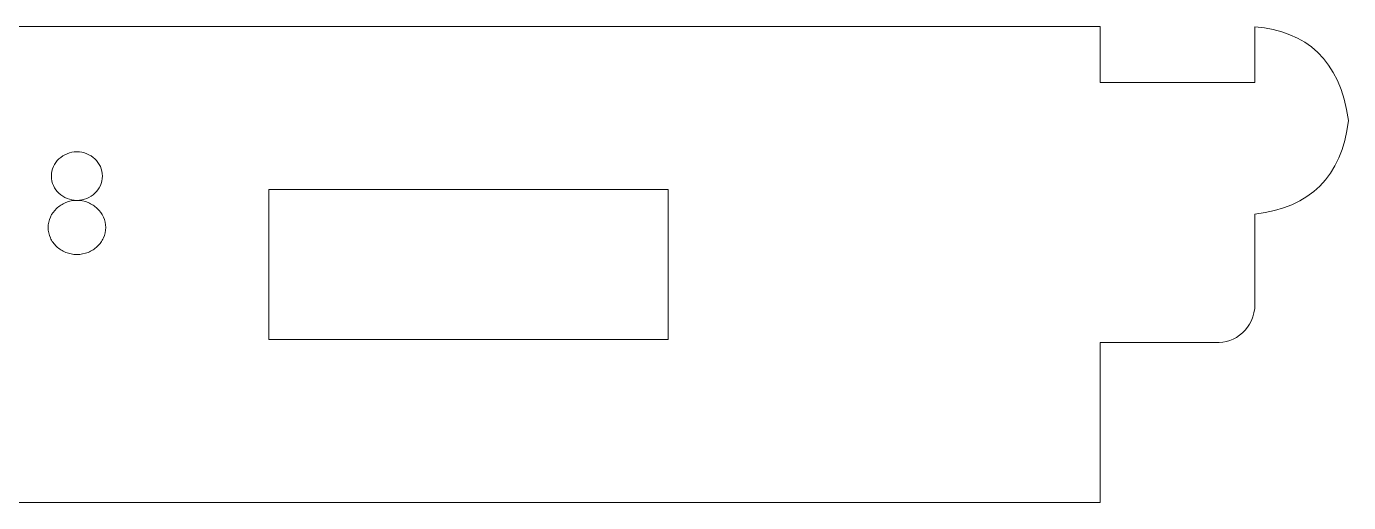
# Model space of a CAD drawing. Header units: centimetres. Extents: x -24 to 24.1, y -20.7 to 0.5.
# Drawn here: x -11.762 to -9.114, y -6.818 to -5.865 of the extents above; entities that cross this region are included whole.
import ezdxf

# ---------------------------------------------------------------- set-up
doc = ezdxf.new("R2010")
doc.units = ezdxf.units.CM
doc.header["$MEASUREMENT"] = 0
doc.layers.add('Layer 1', color=7, linetype='Continuous')

msp = doc.modelspace()

# ---------------------------------------------------------------- linework, layer by layer
at = {"layer": 'Layer 1', "color": 250, "lineweight": 9}
for points, knots in [([(-9.61126, -6.49788), (-9.61126, -6.49788), (-9.61126, -6.81846), (-9.61126, -6.81846), (-9.61126, -6.81846), (-9.61126, -6.81846), (-12.14126, -6.81846), (-12.14126, -6.81846), (-12.14126, -6.81846), (-12.14126, -6.81846), (-12.14126, -6.49788), (-12.14126, -6.49788), (-12.14126, -6.49788), (-12.14126, -6.49788), (-12.34102, -6.49788), (-12.34102, -6.49788), (-12.34102, -6.49788), (-12.3873, -6.50053), (-12.44894, -6.48031), (-12.45112, -6.40042), (-12.45112, -6.40042), (-12.45112, -6.40042), (-12.4509, -6.24075), (-12.4509, -6.24075), (-12.4509, -6.24075), (-12.56053, -6.22925), (-12.63026, -6.17437), (-12.63879, -6.05283), (-12.63879, -6.05283), (-12.62662, -5.93156), (-12.56094, -5.87278), (-12.45126, -5.86534), (-12.45126, -5.86534), (-12.45126, -5.86534), (-12.4509, -5.97627), (-12.4509, -5.97627), (-12.4509, -5.97627), (-12.4509, -5.97627), (-12.14126, -5.97737), (-12.14126, -5.97737), (-12.14126, -5.97737), (-12.14126, -5.97737), (-12.14126, -5.86475), (-12.14126, -5.86475), (-12.14126, -5.86475), (-12.14126, -5.86475), (-9.61126, -5.86475), (-9.61126, -5.86475), (-9.61126, -5.86475), (-9.61126, -5.86475), (-9.61126, -5.97737), (-9.61126, -5.97737), (-9.61126, -5.97737), (-9.61126, -5.97737), (-9.30126, -5.97737), (-9.30126, -5.97737), (-9.30126, -5.97737), (-9.30126, -5.97737), (-9.30125, -5.86534), (-9.30125, -5.86534), (-9.30125, -5.86534), (-9.19864, -5.87447), (-9.13129, -5.93059), (-9.11373, -6.05305), (-9.11373, -6.05305), (-9.12753, -6.16592), (-9.19069, -6.22782), (-9.30126, -6.24078), (-9.30126, -6.24078), (-9.30126, -6.24078), (-9.30126, -6.42071), (-9.30126, -6.42071), (-9.30126, -6.42071), (-9.30169, -6.46991), (-9.341, -6.50053), (-9.38029, -6.49788), (-9.38029, -6.49788), (-9.38029, -6.49788), (-9.61126, -6.49788), (-9.61126, -6.49788)], [0, 0, 0, 0, 0.04761905, 0.04761905, 0.04761905, 0.04761905, 0.0952381, 0.0952381, 0.0952381, 0.0952381, 0.14285714, 0.14285714, 0.14285714, 0.14285714, 0.19047619, 0.19047619, 0.19047619, 0.19047619, 0.23809524, 0.23809524, 0.23809524, 0.23809524, 0.28571429, 0.28571429, 0.28571429, 0.28571429, 0.33333333, 0.33333333, 0.33333333, 0.33333333, 0.38095238, 0.38095238, 0.38095238, 0.38095238, 0.42857143, 0.42857143, 0.42857143, 0.42857143, 0.47619048, 0.47619048, 0.47619048, 0.47619048, 0.52380952, 0.52380952, 0.52380952, 0.52380952, 0.57142857, 0.57142857, 0.57142857, 0.57142857, 0.61904762, 0.61904762, 0.61904762, 0.61904762, 0.66666667, 0.66666667, 0.66666667, 0.66666667, 0.71428571, 0.71428571, 0.71428571, 0.71428571, 0.76190476, 0.76190476, 0.76190476, 0.76190476, 0.80952381, 0.80952381, 0.80952381, 0.80952381, 0.85714286, 0.85714286, 0.85714286, 0.85714286, 0.9047619, 0.9047619, 0.9047619, 0.9047619, 1, 1, 1, 1]), ([(-11.66091, -6.2132), (-11.66787, -6.2132), (-11.67446, -6.21193), (-11.68067, -6.20939), (-11.68067, -6.20939), (-11.68688, -6.20685), (-11.69229, -6.20337), (-11.6969, -6.19895), (-11.6969, -6.19895), (-11.70151, -6.19452), (-11.70517, -6.1894), (-11.7079, -6.18356), (-11.7079, -6.18356), (-11.71063, -6.17773), (-11.71199, -6.17143), (-11.71199, -6.16466), (-11.71199, -6.16466), (-11.71199, -6.15788), (-11.71063, -6.15153), (-11.7079, -6.14561), (-11.7079, -6.14561), (-11.70517, -6.13968), (-11.70151, -6.13451), (-11.6969, -6.13008), (-11.6969, -6.13008), (-11.69229, -6.12566), (-11.68688, -6.12218), (-11.68067, -6.11964), (-11.68067, -6.11964), (-11.67446, -6.1171), (-11.66787, -6.11583), (-11.66091, -6.11583), (-11.66091, -6.11583), (-11.65395, -6.11583), (-11.64737, -6.1171), (-11.64116, -6.11964), (-11.64116, -6.11964), (-11.63495, -6.12218), (-11.62954, -6.12566), (-11.62493, -6.13008), (-11.62493, -6.13008), (-11.62032, -6.13451), (-11.61665, -6.13968), (-11.61392, -6.14561), (-11.61392, -6.14561), (-11.6112, -6.15153), (-11.60983, -6.15788), (-11.60983, -6.16466), (-11.60983, -6.16466), (-11.60983, -6.17143), (-11.6112, -6.17773), (-11.61392, -6.18356), (-11.61392, -6.18356), (-11.61665, -6.1894), (-11.62032, -6.19452), (-11.62493, -6.19895), (-11.62493, -6.19895), (-11.62954, -6.20337), (-11.63495, -6.20685), (-11.64116, -6.20939), (-11.64116, -6.20939), (-11.64737, -6.21193), (-11.65395, -6.2132), (-11.66091, -6.2132)], [0, 0, 0, 0, 0.05882353, 0.05882353, 0.05882353, 0.05882353, 0.11764706, 0.11764706, 0.11764706, 0.11764706, 0.17647059, 0.17647059, 0.17647059, 0.17647059, 0.23529412, 0.23529412, 0.23529412, 0.23529412, 0.29411765, 0.29411765, 0.29411765, 0.29411765, 0.35294118, 0.35294118, 0.35294118, 0.35294118, 0.41176471, 0.41176471, 0.41176471, 0.41176471, 0.47058824, 0.47058824, 0.47058824, 0.47058824, 0.52941176, 0.52941176, 0.52941176, 0.52941176, 0.58823529, 0.58823529, 0.58823529, 0.58823529, 0.64705882, 0.64705882, 0.64705882, 0.64705882, 0.70588235, 0.70588235, 0.70588235, 0.70588235, 0.76470588, 0.76470588, 0.76470588, 0.76470588, 0.82352941, 0.82352941, 0.82352941, 0.82352941, 0.88235294, 0.88235294, 0.88235294, 0.88235294, 1, 1, 1, 1]), ([(-11.66091, -6.2132), (-11.66787, -6.2132), (-11.67446, -6.21193), (-11.68067, -6.20939), (-11.68067, -6.20939), (-11.68688, -6.20685), (-11.69229, -6.20337), (-11.6969, -6.19895), (-11.6969, -6.19895), (-11.70151, -6.19452), (-11.70517, -6.1894), (-11.7079, -6.18356), (-11.7079, -6.18356), (-11.71063, -6.17773), (-11.71199, -6.17143), (-11.71199, -6.16466), (-11.71199, -6.16466), (-11.71199, -6.15788), (-11.71063, -6.15153), (-11.7079, -6.14561), (-11.7079, -6.14561), (-11.70517, -6.13968), (-11.70151, -6.13451), (-11.6969, -6.13008), (-11.6969, -6.13008), (-11.69229, -6.12566), (-11.68688, -6.12218), (-11.68067, -6.11964), (-11.68067, -6.11964), (-11.67446, -6.1171), (-11.66787, -6.11583), (-11.66091, -6.11583), (-11.66091, -6.11583), (-11.65395, -6.11583), (-11.64737, -6.1171), (-11.64116, -6.11964), (-11.64116, -6.11964), (-11.63495, -6.12218), (-11.62954, -6.12566), (-11.62493, -6.13008), (-11.62493, -6.13008), (-11.62032, -6.13451), (-11.61665, -6.13968), (-11.61392, -6.14561), (-11.61392, -6.14561), (-11.6112, -6.15153), (-11.60983, -6.15788), (-11.60983, -6.16466), (-11.60983, -6.16466), (-11.60983, -6.17143), (-11.6112, -6.17773), (-11.61392, -6.18356), (-11.61392, -6.18356), (-11.61665, -6.1894), (-11.62032, -6.19452), (-11.62493, -6.19895), (-11.62493, -6.19895), (-11.62954, -6.20337), (-11.63495, -6.20685), (-11.64116, -6.20939), (-11.64116, -6.20939), (-11.64737, -6.21193), (-11.65395, -6.2132), (-11.66091, -6.2132)], [0, 0, 0, 0, 0.05882353, 0.05882353, 0.05882353, 0.05882353, 0.11764706, 0.11764706, 0.11764706, 0.11764706, 0.17647059, 0.17647059, 0.17647059, 0.17647059, 0.23529412, 0.23529412, 0.23529412, 0.23529412, 0.29411765, 0.29411765, 0.29411765, 0.29411765, 0.35294118, 0.35294118, 0.35294118, 0.35294118, 0.41176471, 0.41176471, 0.41176471, 0.41176471, 0.47058824, 0.47058824, 0.47058824, 0.47058824, 0.52941176, 0.52941176, 0.52941176, 0.52941176, 0.58823529, 0.58823529, 0.58823529, 0.58823529, 0.64705882, 0.64705882, 0.64705882, 0.64705882, 0.70588235, 0.70588235, 0.70588235, 0.70588235, 0.76470588, 0.76470588, 0.76470588, 0.76470588, 0.82352941, 0.82352941, 0.82352941, 0.82352941, 0.88235294, 0.88235294, 0.88235294, 0.88235294, 1, 1, 1, 1]), ([(-10.47626, -6.1916), (-10.47626, -6.1916), (-10.47626, -6.4916), (-10.47626, -6.4916), (-10.47626, -6.4916), (-10.47626, -6.4916), (-11.27626, -6.4916), (-11.27626, -6.4916), (-11.27626, -6.4916), (-11.27626, -6.4916), (-11.27626, -6.1916), (-11.27626, -6.1916), (-11.27626, -6.1916), (-11.27626, -6.1916), (-10.47626, -6.1916), (-10.47626, -6.1916)], [0, 0, 0, 0, 0.2, 0.2, 0.2, 0.2, 0.4, 0.4, 0.4, 0.4, 0.6, 0.6, 0.6, 0.6, 1, 1, 1, 1]), ([(-11.66091, -6.32157), (-11.66882, -6.32157), (-11.67625, -6.32016), (-11.68321, -6.31734), (-11.68321, -6.31734), (-11.69017, -6.31451), (-11.69628, -6.31061), (-11.70155, -6.30562), (-11.70155, -6.30562), (-11.70682, -6.30064), (-11.71096, -6.29485), (-11.71397, -6.28827), (-11.71397, -6.28827), (-11.71698, -6.28168), (-11.71849, -6.27472), (-11.71849, -6.26738), (-11.71849, -6.26738), (-11.71849, -6.26005), (-11.71698, -6.25308), (-11.71397, -6.2465), (-11.71397, -6.2465), (-11.71096, -6.23991), (-11.70682, -6.23418), (-11.70155, -6.22928), (-11.70155, -6.22928), (-11.69628, -6.22439), (-11.69017, -6.22049), (-11.68321, -6.21757), (-11.68321, -6.21757), (-11.67625, -6.21466), (-11.66882, -6.2132), (-11.66091, -6.2132), (-11.66091, -6.2132), (-11.65301, -6.2132), (-11.64553, -6.21466), (-11.63848, -6.21757), (-11.63848, -6.21757), (-11.63142, -6.22049), (-11.62526, -6.22439), (-11.61999, -6.22928), (-11.61999, -6.22928), (-11.61472, -6.23418), (-11.61058, -6.23991), (-11.60757, -6.2465), (-11.60757, -6.2465), (-11.60456, -6.25308), (-11.60306, -6.26005), (-11.60306, -6.26738), (-11.60306, -6.26738), (-11.60306, -6.27472), (-11.60456, -6.28168), (-11.60757, -6.28827), (-11.60757, -6.28827), (-11.61058, -6.29485), (-11.61472, -6.30064), (-11.61999, -6.30562), (-11.61999, -6.30562), (-11.62526, -6.31061), (-11.63142, -6.31451), (-11.63848, -6.31734), (-11.63848, -6.31734), (-11.64553, -6.32016), (-11.65301, -6.32157), (-11.66091, -6.32157)], [0, 0, 0, 0, 0.05882353, 0.05882353, 0.05882353, 0.05882353, 0.11764706, 0.11764706, 0.11764706, 0.11764706, 0.17647059, 0.17647059, 0.17647059, 0.17647059, 0.23529412, 0.23529412, 0.23529412, 0.23529412, 0.29411765, 0.29411765, 0.29411765, 0.29411765, 0.35294118, 0.35294118, 0.35294118, 0.35294118, 0.41176471, 0.41176471, 0.41176471, 0.41176471, 0.47058824, 0.47058824, 0.47058824, 0.47058824, 0.52941176, 0.52941176, 0.52941176, 0.52941176, 0.58823529, 0.58823529, 0.58823529, 0.58823529, 0.64705882, 0.64705882, 0.64705882, 0.64705882, 0.70588235, 0.70588235, 0.70588235, 0.70588235, 0.76470588, 0.76470588, 0.76470588, 0.76470588, 0.82352941, 0.82352941, 0.82352941, 0.82352941, 0.88235294, 0.88235294, 0.88235294, 0.88235294, 1, 1, 1, 1]), ([(-11.66091, -6.32157), (-11.66882, -6.32157), (-11.67625, -6.32016), (-11.68321, -6.31734), (-11.68321, -6.31734), (-11.69017, -6.31451), (-11.69628, -6.31061), (-11.70155, -6.30562), (-11.70155, -6.30562), (-11.70682, -6.30064), (-11.71096, -6.29485), (-11.71397, -6.28827), (-11.71397, -6.28827), (-11.71698, -6.28168), (-11.71849, -6.27472), (-11.71849, -6.26738), (-11.71849, -6.26738), (-11.71849, -6.26005), (-11.71698, -6.25308), (-11.71397, -6.2465), (-11.71397, -6.2465), (-11.71096, -6.23991), (-11.70682, -6.23418), (-11.70155, -6.22928), (-11.70155, -6.22928), (-11.69628, -6.22439), (-11.69017, -6.22049), (-11.68321, -6.21757), (-11.68321, -6.21757), (-11.67625, -6.21466), (-11.66882, -6.2132), (-11.66091, -6.2132), (-11.66091, -6.2132), (-11.65301, -6.2132), (-11.64553, -6.21466), (-11.63848, -6.21757), (-11.63848, -6.21757), (-11.63142, -6.22049), (-11.62526, -6.22439), (-11.61999, -6.22928), (-11.61999, -6.22928), (-11.61472, -6.23418), (-11.61058, -6.23991), (-11.60757, -6.2465), (-11.60757, -6.2465), (-11.60456, -6.25308), (-11.60306, -6.26005), (-11.60306, -6.26738), (-11.60306, -6.26738), (-11.60306, -6.27472), (-11.60456, -6.28168), (-11.60757, -6.28827), (-11.60757, -6.28827), (-11.61058, -6.29485), (-11.61472, -6.30064), (-11.61999, -6.30562), (-11.61999, -6.30562), (-11.62526, -6.31061), (-11.63142, -6.31451), (-11.63848, -6.31734), (-11.63848, -6.31734), (-11.64553, -6.32016), (-11.65301, -6.32157), (-11.66091, -6.32157)], [0, 0, 0, 0, 0.05882353, 0.05882353, 0.05882353, 0.05882353, 0.11764706, 0.11764706, 0.11764706, 0.11764706, 0.17647059, 0.17647059, 0.17647059, 0.17647059, 0.23529412, 0.23529412, 0.23529412, 0.23529412, 0.29411765, 0.29411765, 0.29411765, 0.29411765, 0.35294118, 0.35294118, 0.35294118, 0.35294118, 0.41176471, 0.41176471, 0.41176471, 0.41176471, 0.47058824, 0.47058824, 0.47058824, 0.47058824, 0.52941176, 0.52941176, 0.52941176, 0.52941176, 0.58823529, 0.58823529, 0.58823529, 0.58823529, 0.64705882, 0.64705882, 0.64705882, 0.64705882, 0.70588235, 0.70588235, 0.70588235, 0.70588235, 0.76470588, 0.76470588, 0.76470588, 0.76470588, 0.82352941, 0.82352941, 0.82352941, 0.82352941, 0.88235294, 0.88235294, 0.88235294, 0.88235294, 1, 1, 1, 1])]:
    msp.add_open_spline(points, degree=3, knots=knots, dxfattribs=at)

doc.saveas('drawing.dxf')
